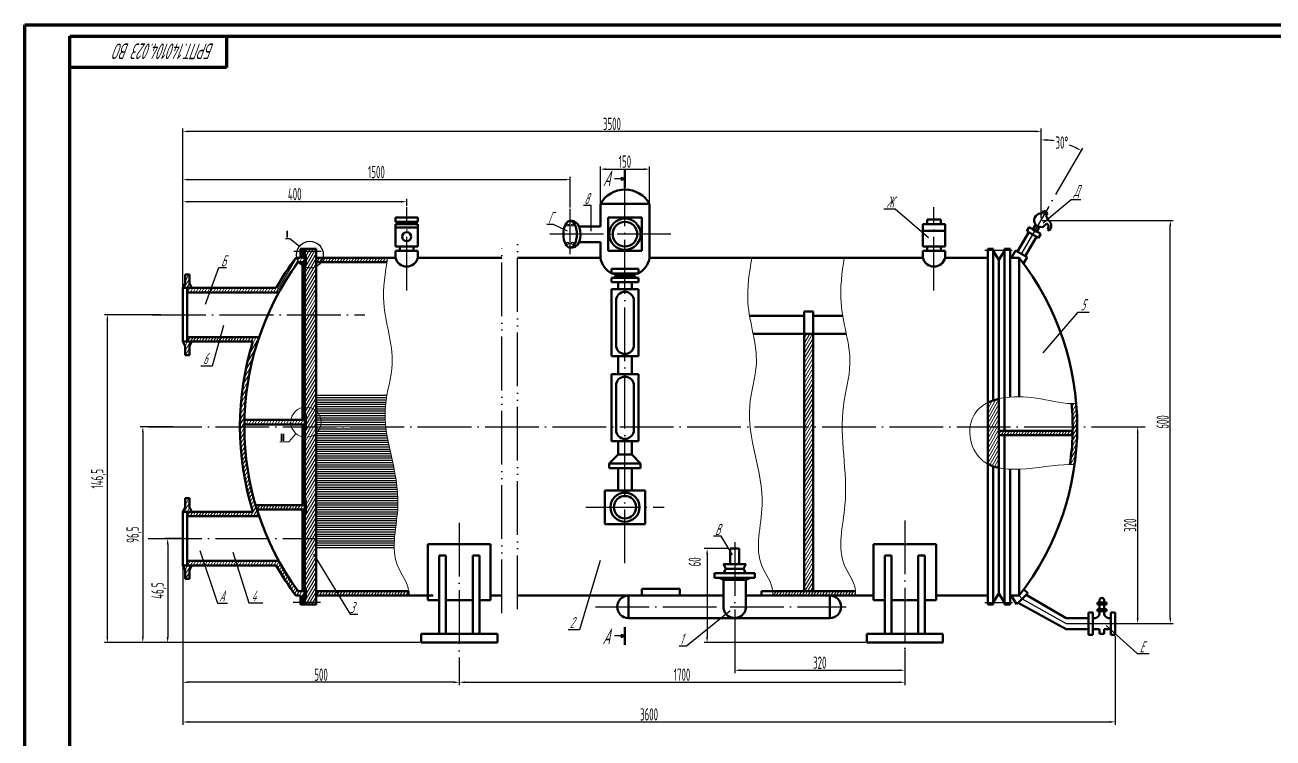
# Paper-space layout 'Испаритель' of a CAD drawing. Header units: millimetres. Extents: x 0 to 1386, y 0 to 594.
# Drawn here: x 0 to 557, y 275 to 594 of the extents above; entities that cross this region are included whole.
import ezdxf

# ---------------------------------------------------------------- set-up
doc = ezdxf.new("R2010")
doc.units = ezdxf.units.MM
doc.header["$PDMODE"] = 3
doc.header["$PDSIZE"] = 5
doc.linetypes.add('ACAD_ISO04W100', pattern=[30, 24, -3, 0, -3])
doc.linetypes.add('ACAD_ISO05W100', pattern=[33, 24, -3, 0, -3, 0, -3])
doc.styles.get("Standard").update_dxf_attribs({"font": 'romans.shx', "width": 0.5, "height": 5.5})
doc.dimstyles.new('DIN', dxfattribs={"dimtxt": 2.5, "dimasz": 2.5, "dimexe": 1.25, "dimexo": 0.625, "dimtad": 1, "dimtih": 1, "dimdec": 4, "dimdsep": 46, "dimlunit": 6, "dimtxsty": 'Standard', "dimcen": 2.5, "dimadec": 0, "dimazin": 0, "dimtfac": 1, "dimtdec": 4, "dimtmove": 0, "dimatfit": 3, "dimfxl": 0, "dimtvp": 1, "dimtolj": 1, "dimtzin": 0, "dimarcsym": 0})

# ---------------------------------------------------------------- blocks, each defined once
blk = doc.blocks.new('*D10')
at = {"color": 0, "lineweight": -2}
for p, q in [((70.5, 476.31), (70.5, 526.14)), ((73, 524.89), (241, 524.89)), ((243.5, 512.39), (243.5, 526.14))]:
    blk.add_line(p, q, dxfattribs=at)
at = {"color": 0, "lineweight": 50}
for points in [[(73, 525.31), (73, 524.48), (70.5, 524.89)], [(241, 525.31), (241, 524.48), (243.5, 524.89)]]:
    blk.add_solid(points, dxfattribs=at)
at = {"layer": 'Defpoints', "color": 0, "lineweight": 50}
for p in [(243.5, 524.89), (243.5, 511.77), (70.5, 475.68)]:
    blk.add_point(p, dxfattribs=at)
at = {"color": 0, "lineweight": 25, "insert": (157, 528.27), "char_height": 5.5, "attachment_point": 5}
blk.add_mtext('\\A1;1500', dxfattribs=at)
blk = doc.blocks.new('*D11')
at = {"color": 0, "lineweight": -2}
for p, q in [((70.5, 476.93), (70.5, 516.26)), ((168, 515.01), (73, 515.01)), ((170.5, 513.24), (170.5, 516.26))]:
    blk.add_line(p, q, dxfattribs=at)
at = {"color": 0, "lineweight": 50}
for points in [[(73, 515.43), (73, 514.6), (70.5, 515.01)], [(168, 515.43), (168, 514.6), (170.5, 515.01)]]:
    blk.add_solid(points, dxfattribs=at)
at = {"layer": 'Defpoints', "color": 0, "lineweight": 50}
for p in [(70.5, 515.01), (170.5, 512.62), (70.5, 476.31)]:
    blk.add_point(p, dxfattribs=at)
at = {"color": 0, "lineweight": 25, "insert": (120.5, 518.39), "char_height": 5.5, "attachment_point": 5}
blk.add_mtext('\\A1;400', dxfattribs=at)
blk = doc.blocks.new('*D12')
at = {"color": 0, "lineweight": -2}
for p, q in [((257, 514.62), (257, 530.81)), ((279, 514.62), (279, 530.81)), ((259.5, 529.56), (276.5, 529.56))]:
    blk.add_line(p, q, dxfattribs=at)
at = {"color": 0, "lineweight": 50}
for points in [[(259.5, 529.97), (259.5, 529.14), (257, 529.56)], [(276.5, 529.97), (276.5, 529.14), (279, 529.56)]]:
    blk.add_solid(points, dxfattribs=at)
at = {"layer": 'Defpoints', "color": 0, "lineweight": 50}
for p in [(279, 529.56), (257, 514), (279, 514)]:
    blk.add_point(p, dxfattribs=at)
at = {"color": 0, "lineweight": 25, "insert": (268, 532.93), "char_height": 5.5, "attachment_point": 5}
blk.add_mtext('\\A1;150', dxfattribs=at)
blk = doc.blocks.new('*D13')
at = {"color": 0, "lineweight": -2}
for p, q in [((70.5, 476.93), (70.5, 547.67)), ((451.38, 546.42), (73, 546.42)), ((453.88, 507.6), (453.88, 547.67))]:
    blk.add_line(p, q, dxfattribs=at)
at = {"color": 0, "lineweight": 50}
for points in [[(73, 546.84), (73, 546.01), (70.5, 546.42)], [(451.38, 546.84), (451.38, 546.01), (453.88, 546.42)]]:
    blk.add_solid(points, dxfattribs=at)
at = {"layer": 'Defpoints', "color": 0, "lineweight": 50}
for p in [(70.5, 546.42), (453.88, 506.97), (70.5, 476.31)]:
    blk.add_point(p, dxfattribs=at)
at = {"color": 0, "lineweight": 25, "insert": (262.19, 549.8), "char_height": 5.5, "attachment_point": 5}
blk.add_mtext('\\A1;3500', dxfattribs=at)
blk = doc.blocks.new('*D14')
at = {"color": 0, "lineweight": -2}
for start, end in [(80.5453, 85.9863), (64.0137, 69.3064)]:
    blk.add_arc((453.88, 506.97), 35.69, start, end, dxfattribs=at)
at = {"color": 0, "lineweight": 50}
for points in [[(456.36, 542.16), (456.39, 543), (453.88, 542.67)], [(469.71, 539.43), (469.32, 538.69), (471.72, 537.89)]]:
    blk.add_solid(points, dxfattribs=at)
at = {"layer": 'Defpoints', "color": 0, "lineweight": 50}
for p in [(453.88, 555.75), (466.09, 540.51), (472.35, 538.97), (453.88, 506.97), (444, 489.87)]:
    blk.add_point(p, dxfattribs=at)
at = {"color": 0, "lineweight": 25, "insert": (463.12, 541.45), "char_height": 5.5, "attachment_point": 5}
blk.add_mtext('\\A1;30°', dxfattribs=at)
blk = doc.blocks.new('*D15')
at = {"color": 0, "lineweight": -2}
for p, q in [((69.87, 364.5), (62.49, 364.5)), ((63.74, 362), (63.74, 320.5)), ((176.38, 318), (62.49, 318))]:
    blk.add_line(p, q, dxfattribs=at)
at = {"color": 0, "lineweight": 50}
for points in [[(63.33, 362), (64.16, 362), (63.74, 364.5)], [(63.33, 320.5), (64.16, 320.5), (63.74, 318)]]:
    blk.add_solid(points, dxfattribs=at)
at = {"layer": 'Defpoints', "color": 0, "lineweight": 50}
for p in [(70.5, 364.5), (63.74, 318), (177, 318)]:
    blk.add_point(p, dxfattribs=at)
at = {"color": 0, "lineweight": 25, "insert": (59.85, 341.25), "char_height": 5.5, "attachment_point": 5, "rotation": 90}
blk.add_mtext('\\A1;46,5', dxfattribs=at)
blk = doc.blocks.new('*D16')
at = {"color": 0, "lineweight": -2}
for p, q in [((66.21, 414.5), (51.39, 414.5)), ((52.64, 412), (52.64, 320.5)), ((175.75, 318), (51.39, 318))]:
    blk.add_line(p, q, dxfattribs=at)
at = {"color": 0, "lineweight": 50}
for points in [[(52.22, 412), (53.05, 412), (52.64, 414.5)], [(52.22, 320.5), (53.05, 320.5), (52.64, 318)]]:
    blk.add_solid(points, dxfattribs=at)
at = {"layer": 'Defpoints', "color": 0, "lineweight": 50}
for p in [(66.83, 414.5), (52.64, 318), (176.38, 318)]:
    blk.add_point(p, dxfattribs=at)
at = {"color": 0, "lineweight": 25, "insert": (48.74, 366.25), "char_height": 5.5, "attachment_point": 5, "rotation": 90}
blk.add_mtext('\\A1;96,5', dxfattribs=at)
blk = doc.blocks.new('*D17')
at = {"color": 0, "lineweight": -2}
for p, q in [((60.64, 464.5), (35.54, 464.5)), ((36.79, 462), (36.79, 320.5)), ((175.12, 318), (35.54, 318))]:
    blk.add_line(p, q, dxfattribs=at)
at = {"color": 0, "lineweight": 50}
for points in [[(36.38, 462), (37.21, 462), (36.79, 464.5)], [(36.38, 320.5), (37.21, 320.5), (36.79, 318)]]:
    blk.add_solid(points, dxfattribs=at)
at = {"layer": 'Defpoints', "color": 0, "lineweight": 50}
for p in [(61.26, 464.5), (36.79, 318), (175.75, 318)]:
    blk.add_point(p, dxfattribs=at)
at = {"color": 0, "lineweight": 25, "insert": (32.89, 391.25), "char_height": 5.5, "attachment_point": 5, "rotation": 90}
blk.add_mtext('\\A1;146,5', dxfattribs=at)
blk = doc.blocks.new('*D18')
at = {"color": 0, "lineweight": -2}
for p, q in [((317, 318.42), (317, 304.41)), ((393, 314.95), (393, 304.41)), ((319.5, 305.66), (390.5, 305.66))]:
    blk.add_line(p, q, dxfattribs=at)
at = {"color": 0, "lineweight": 50}
for points in [[(319.5, 306.08), (319.5, 305.25), (317, 305.66)], [(390.5, 306.08), (390.5, 305.25), (393, 305.66)]]:
    blk.add_solid(points, dxfattribs=at)
at = {"layer": 'Defpoints', "color": 0, "lineweight": 50}
for p in [(317, 319.05), (393, 315.57), (393, 305.66)]:
    blk.add_point(p, dxfattribs=at)
at = {"color": 0, "lineweight": 25, "insert": (355, 309.04), "char_height": 5.5, "attachment_point": 5}
blk.add_mtext('\\A1;320', dxfattribs=at)
blk = doc.blocks.new('*D20')
at = {"color": 0, "lineweight": -2}
for p, q in [((194, 310.41), (194, 299.04)), ((393, 310.41), (393, 299.04)), ((196.5, 300.29), (390.5, 300.29))]:
    blk.add_line(p, q, dxfattribs=at)
at = {"color": 0, "lineweight": 50}
for points in [[(196.5, 300.71), (196.5, 299.88), (194, 300.29)], [(390.5, 300.71), (390.5, 299.88), (393, 300.29)]]:
    blk.add_solid(points, dxfattribs=at)
at = {"layer": 'Defpoints', "color": 0, "lineweight": 50}
for p in [(194, 311.03), (393, 311.03), (393, 300.29)]:
    blk.add_point(p, dxfattribs=at)
at = {"color": 0, "lineweight": 25, "insert": (293.5, 303.67), "char_height": 5.5, "attachment_point": 5}
blk.add_mtext('\\A1;1700', dxfattribs=at)
blk = doc.blocks.new('*D21')
at = {"color": 0, "lineweight": -2}
for p, q in [((70.5, 351.88), (70.5, 299.04)), ((194, 311.41), (194, 299.04)), ((191.5, 300.29), (73, 300.29))]:
    blk.add_line(p, q, dxfattribs=at)
at = {"color": 0, "lineweight": 50}
for points in [[(73, 300.71), (73, 299.88), (70.5, 300.29)], [(191.5, 300.71), (191.5, 299.88), (194, 300.29)]]:
    blk.add_solid(points, dxfattribs=at)
at = {"layer": 'Defpoints', "color": 0, "lineweight": 50}
for p in [(70.5, 352.5), (194, 312.04), (70.5, 300.29)]:
    blk.add_point(p, dxfattribs=at)
at = {"color": 0, "lineweight": 25, "insert": (132.25, 303.67), "char_height": 5.5, "attachment_point": 5}
blk.add_mtext('\\A1;500', dxfattribs=at)
blk = doc.blocks.new('*D22')
at = {"color": 0, "lineweight": -2}
for p, q in [((70.5, 351.88), (70.5, 281.31)), ((487, 320.88), (487, 281.31)), ((73, 282.56), (484.5, 282.56))]:
    blk.add_line(p, q, dxfattribs=at)
at = {"color": 0, "lineweight": 50}
for points in [[(73, 282.98), (73, 282.14), (70.5, 282.56)], [(484.5, 282.98), (484.5, 282.14), (487, 282.56)]]:
    blk.add_solid(points, dxfattribs=at)
at = {"layer": 'Defpoints', "color": 0, "lineweight": 50}
for p in [(70.5, 352.5), (487, 321.5), (487, 282.56)]:
    blk.add_point(p, dxfattribs=at)
at = {"color": 0, "lineweight": 25, "insert": (278.75, 285.94), "char_height": 5.5, "attachment_point": 5}
blk.add_mtext('\\A1;3600', dxfattribs=at)
blk = doc.blocks.new('*D24')
at = {"color": 0, "lineweight": -2}
for p, q in [((497.62, 414.5), (498.24, 414.5)), ((496.99, 329), (496.99, 412)), ((487.62, 326.5), (498.24, 326.5))]:
    blk.add_line(p, q, dxfattribs=at)
at = {"color": 0, "lineweight": 50}
for points in [[(496.58, 412), (497.41, 412), (496.99, 414.5)], [(496.58, 329), (497.41, 329), (496.99, 326.5)]]:
    blk.add_solid(points, dxfattribs=at)
at = {"layer": 'Defpoints', "color": 0, "lineweight": 50}
for p in [(496.99, 414.5), (496.99, 414.5), (487, 326.5)]:
    blk.add_point(p, dxfattribs=at)
at = {"color": 0, "lineweight": 25, "insert": (493.62, 370.5), "char_height": 5.5, "attachment_point": 5, "rotation": 90}
blk.add_mtext('\\A1;320', dxfattribs=at)
blk = doc.blocks.new('*D25')
at = {"color": 0, "lineweight": -2}
for p, q in [((454.4, 506.65), (512.82, 506.65)), ((511.57, 329), (511.57, 504.15)), ((487.62, 326.5), (512.82, 326.5))]:
    blk.add_line(p, q, dxfattribs=at)
at = {"color": 0, "lineweight": 50}
for points in [[(511.15, 504.15), (511.98, 504.15), (511.57, 506.65)], [(511.15, 329), (511.98, 329), (511.57, 326.5)]]:
    blk.add_solid(points, dxfattribs=at)
at = {"layer": 'Defpoints', "color": 0, "lineweight": 50}
for p in [(453.77, 506.65), (511.57, 506.65), (487, 326.5)]:
    blk.add_point(p, dxfattribs=at)
at = {"color": 0, "lineweight": 25, "insert": (508.19, 416.57), "char_height": 5.5, "attachment_point": 5, "rotation": 90}
blk.add_mtext('\\A1;600', dxfattribs=at)
blk = doc.blocks.new('*D26')
at = {"color": 0, "lineweight": -2}
for p, q in [((314.38, 360), (303.42, 360)), ((304.67, 357.5), (304.67, 320.5)), ((375.38, 318), (303.42, 318))]:
    blk.add_line(p, q, dxfattribs=at)
at = {"color": 0, "lineweight": 50}
for points in [[(304.26, 357.5), (305.09, 357.5), (304.67, 360)], [(304.26, 320.5), (305.09, 320.5), (304.67, 318)]]:
    blk.add_solid(points, dxfattribs=at)
at = {"layer": 'Defpoints', "color": 0, "lineweight": 50}
for p in [(315, 360), (304.67, 318), (376, 318)]:
    blk.add_point(p, dxfattribs=at)
at = {"color": 0, "lineweight": 25, "insert": (299.17, 354.09), "char_height": 5.5, "attachment_point": 5, "rotation": 90}
blk.add_mtext('\\A1;60', dxfattribs=at)

psp = doc.layouts.new('Испаритель')

# ---------------------------------------------------------------- hatches: boundary and pattern name
at = {"lineweight": 20}
h = psp.add_hatch(dxfattribs=at)
h.set_pattern_fill('ANSI31', color=256, scale=0.35, angle=15, style=0)
h.paths.add_polyline_path([(72.5, 476.5), (72.5, 474.5), (113.40511, 474.5, -0.032157298), (122, 488), (124, 488), (125, 488), (125, 490), (124, 490), (124, 494), (123, 494), (123, 490), (121, 490, 0.031841107), (112.23481, 476.5)])
h = psp.add_hatch(dxfattribs=at)
h.set_pattern_fill('ANSI31', color=256, scale=0.35, angle=15, style=0)
h.paths.add_polyline_path([(125, 492.91771), (124, 492.91771), (124, 490), (125, 490), (125, 491)])
h.paths.add_polyline_path([(125, 494), (124, 494), (124, 492.91771), (125, 492.91771)])
h = psp.add_hatch(dxfattribs=at)
h.set_pattern_fill('ANSI31', color=256, scale=0.35, angle=75, style=0)
h.paths.add_polyline_path([(125, 492.91771), (124, 492.91771), (124, 490), (125, 490), (125, 491)])
h.paths.add_polyline_path([(125, 494), (124, 494), (124, 492.91771), (125, 492.91771)])
h = psp.add_hatch(dxfattribs=at)
h.set_pattern_fill('ANSI31', color=256, scale=0.35, angle=15, style=0)
h.paths.add_polyline_path([(125, 494), (125, 335), (130, 335), (130, 494)])
h = psp.add_hatch(dxfattribs=at)
h.set_pattern_fill('ANSI31', color=256, scale=0.35, angle=15, style=0)
edge = h.paths.add_edge_path()
edge.add_line((130, 490), (130, 488))
edge.add_line((130, 488), (161.67155, 488))
edge.add_spline(control_points=[(161.67155, 488), (161.78001, 488.66665), (161.89001, 489.33333), (162, 490)], knot_values=[0, 0, 0, 0, 2.005144653, 2.005144653, 2.005144653, 2.005144653], degree=3, periodic=0)
edge.add_line((162, 490), (130, 490))
h = psp.add_hatch(dxfattribs=at)
h.set_pattern_fill('ANSI31', color=256, scale=0.35, angle=15, style=0)
h.paths.add_polyline_path([(73.5, 478.5), (73.5, 482.5), (71.5, 482.5), (71.5, 478.5), (70.5, 476.5), (74.5, 476.5)])
h = psp.add_hatch(dxfattribs=at)
h.set_pattern_fill('ANSI31', color=256, scale=0.35, angle=15, style=0)
h.paths.add_polyline_path([(73.5, 450.5), (74.5, 452.5), (70.5, 452.5), (71.5, 450.5), (71.5, 446.5), (73.5, 446.5)])
h = psp.add_hatch(dxfattribs=at)
h.set_pattern_fill('ANSI31', color=256, scale=0.35, angle=15, style=0)
h.paths.add_polyline_path([(101.84218, 452.5, 0.0764219), (96, 414.5), (98, 414.5, -0.081922177), (104.59806, 454.5), (72.5, 454.5), (72.5, 452.5), (74.5, 452.5)])
h.paths.add_polyline_path([(98, 414.5), (96, 414.5, 0.0764219), (101.84218, 376.5), (72.5, 376.5), (72.5, 374.5), (104.59806, 374.5, -0.081922177)])
h = psp.add_hatch(dxfattribs=at)
h.set_pattern_fill('ANSI31', color=256, scale=0.35, angle=15, style=0)
h.paths.add_polyline_path([(348, 341), (352, 341), (352, 414.5), (348, 414.5)])
h.paths.add_polyline_path([(348, 414.5), (352, 414.5), (352, 456), (348, 456)])
h = psp.add_hatch(dxfattribs=at)
h.set_pattern_fill('ANSI31', color=256, scale=0.35, angle=15, style=0)
edge = h.paths.add_edge_path()
edge.add_spline(control_points=[(435, 426.96065), (433.21624, 426.55068), (431.52912, 425.98446), (430, 425.23358)], knot_values=[71.127764536, 71.127764536, 71.127764536, 71.127764536, 76.275084657, 76.275084657, 76.275084657, 76.275084657], degree=3, periodic=0)
edge.add_line((430, 425.23358), (430, 397.83101))
edge.add_line((430, 397.83101), (432.5, 396.74414))
edge.add_line((432.5, 396.74414), (435, 396.06616))
edge.add_line((435, 396.06616), (435, 426.96065))
h = psp.add_hatch(dxfattribs=at)
h.set_pattern_fill('ANSI31', color=256, scale=0.35, angle=15, style=0)
edge = h.paths.add_edge_path()
edge.add_spline(control_points=[(469.51196, 424.79856), (468.81345, 424.7906), (468.11493, 424.78265), (467.42396, 424.79856)], knot_values=[107.342282298, 107.342282298, 107.342282298, 107.342282298, 109.430289892, 109.430289892, 109.430289892, 109.430289892], degree=3, periodic=0)
edge.add_arc((360.14372, 414.0413), 107.81822, 0.2437613, 5.7260569, ccw=False)
edge.add_line((467.96096, 414.5), (470, 414.5))
edge.add_arc((360.57982, 414.47556), 109.42018, 0.0127989, 5.413495)
edge = h.paths.add_edge_path()
edge.add_arc((347.37981, 414.5), 122.62019, 359.7878106, 360)
edge.add_line((470, 414.5), (467.96096, 414.5))
edge.add_arc((360.14372, 414.0413), 107.81822, -8.7918782, 0.2437613, ccw=False)
edge.add_spline(control_points=[(466.69508, 397.56174), (467.36576, 397.57123), (468.02531, 397.56648), (468.68486, 397.56174)], knot_values=[0, 0, 0, 0, 1.989778553, 1.989778553, 1.989778553, 1.989778553], degree=3, periodic=0)
edge.add_arc((360.57982, 414.47556), 109.42018, 351.107749, 359.7750118)
h = psp.add_hatch(dxfattribs=at)
h.set_pattern_fill('ANSI31', color=256, scale=0.35, angle=15, style=0)
h.paths.add_polyline_path([(98.03614, 417.5, 0.004015135), (98.00401, 415.5), (125, 415.5), (125, 417.5)])
h = psp.add_hatch(dxfattribs=at)
h.set_pattern_fill('ANSI31', color=256, scale=0.35, angle=15, style=0)
h.paths.add_polyline_path([(467.90936, 412.6745), (435, 412.6745), (435, 410.67451), (467.90936, 410.67451)])
h = psp.add_hatch(dxfattribs=at)
h.set_pattern_fill('ANSI31', color=256, scale=0.35, angle=15, style=0)
h.paths.add_polyline_path([(71.5, 382.5), (73.5, 382.5), (73.5, 378.5), (74.5, 376.5), (70.5, 376.5), (71.5, 378.5)])
h = psp.add_hatch(dxfattribs=at)
h.set_pattern_fill('ANSI31', color=256, scale=0.35, angle=15, style=0)
h.paths.add_polyline_path([(103.01895, 379.5, 0.004193643), (103.62285, 377.5), (125, 377.5), (125, 379.5)])
h = psp.add_hatch(dxfattribs=at)
h.set_pattern_fill('ANSI31', color=256, scale=0.35, angle=15, style=0)
h.paths.add_polyline_path([(74.5, 352.5), (70.5, 352.5), (71.5, 350.5), (71.5, 346.5), (73.5, 346.5), (73.5, 350.5)])
h = psp.add_hatch(dxfattribs=at)
h.set_pattern_fill('ANSI31', color=256, scale=0.35, angle=15, style=0)
h.paths.add_polyline_path([(112.23481, 352.5, 0.031841107), (121, 339), (123, 339), (123, 335), (124, 335), (124, 339), (125, 339), (125, 341), (124, 341), (122, 341, -0.032157298), (113.40511, 354.5), (72.5, 354.5), (72.5, 352.5), (74.5, 352.5)])
h = psp.add_hatch(dxfattribs=at)
h.set_pattern_fill('ANSI31', color=256, scale=0.35, angle=15, style=0)
h.paths.add_polyline_path([(171.33032, 339), (171.33032, 341), (130, 341), (130, 339)])
h = psp.add_hatch(dxfattribs=at)
h.set_pattern_fill('ANSI31', color=256, scale=0.35, angle=15, style=0)
edge = h.paths.add_edge_path()
edge.add_line((370.81251, 341), (334, 341))
edge.add_spline(control_points=[(334, 341), (334.04811, 340.34308), (334.02405, 339.67154), (334, 339)], knot_values=[150.893653283, 150.893653283, 150.893653283, 150.893653283, 152.893653283, 152.893653283, 152.893653283, 152.893653283], degree=3, periodic=0)
edge.add_line((334, 339), (370.81251, 339))
edge.add_line((370.81251, 339), (370.81251, 341))
h = psp.add_hatch(dxfattribs=at)
h.set_pattern_fill('ANSI31', color=256, scale=0.35, angle=75, style=0)
h.paths.add_polyline_path([(125, 339), (124, 339), (124, 335), (125, 335)])
h = psp.add_hatch(dxfattribs=at)
h.set_pattern_fill('ANSI31', color=256, scale=0.35, angle=15, style=0)
h.paths.add_polyline_path([(125, 339), (124, 339), (124, 335), (125, 335)])

# ---------------------------------------------------------------- linework, layer by layer
at = {"lineweight": 100}
for p, q in [((20, 589), (836, 589)), ((20, 5), (20, 589)), ((90, 589), (90, 575)), ((90, 575), (20, 575))]:
    psp.add_line(p, q, dxfattribs=at)
at = {"linetype": 'ACAD_ISO04W100', "lineweight": 30}
for p, q in [((472.34931, 538.96766), (444, 489.86522)), ((268, 353.51787), (268, 529.55617)), ((170.5, 475.39216), (170.5, 512.61838)), ((243.5, 491.59548), (243.5, 511.76675)), ((406, 475.39216), (406, 512.61838)), ((288.46822, 500.5), (228.72154, 500.5)), ((56.83671, 464.5), (151.83671, 464.5)), ((55, 414.5), (501.47157, 414.5)), ((250.47642, 378.5), (285.52358, 378.5)), ((194, 371.50868), (194, 311.03388)), ((393, 372.62946), (393, 312.15467)), ((55, 364.5), (150, 364.5)), ((317, 362.93137), (317, 315.57009)), ((254.78273, 334), (366.80666, 334))]:
    psp.add_line(p, q, dxfattribs=at)
at = {"lineweight": 30}
for p, q in [((268, 525.24012), (263.24937, 525.24012)), ((252.85748, 513.36467), (249.48554, 513.36467)), ((252.85748, 501.89245), (252.85748, 513.36467)), ((454.70708, 505.52246), (467.32027, 515.96016)), ((467.32027, 515.96016), (471.57409, 515.96016)), ((388.68415, 511.61543), (383.61443, 511.61543)), ((403.52207, 498.85462), (388.68415, 511.61543)), ((236.07181, 504.85235), (233.1164, 504.85235)), ((242.29371, 501.78745), (236.07181, 504.85235)), ((118.35243, 498.41965), (116.39393, 498.41965)), ((122.55428, 495.07202), (118.35243, 498.41965)), ((120.07833, 492.91771), (132.34107, 492.91771)), ((428.73044, 493.32219), (440.99319, 493.32219)), ((80.57688, 469.17657), (86.56974, 485.67653)), ((86.56974, 485.67653), (90.02272, 485.67653)), ((454.81418, 447.4215), (470.48257, 465.7256)), ((470.48257, 465.7256), (475.25737, 465.7256)), ((88.65868, 459.64198), (83.60044, 441.56441)), ((83.60044, 441.56441), (78.5422, 441.56441)), ((130, 428.5237), (161.68553, 428.5237)), ((130, 427.5237), (161.51047, 427.5237)), ((130, 426.5237), (161.35072, 426.5237)), ((130, 425.5237), (161.20945, 425.5237)), ((130, 424.5237), (161.08984, 424.5237)), ((130, 423.5237), (160.99506, 423.5237)), ((130, 422.5237), (160.92664, 422.5237)), ((130, 421.5237), (160.8837, 421.5237)), ((130, 420.5237), (160.86508, 420.5237)), ((130, 419.5237), (160.86965, 419.5237)), ((130, 418.5237), (160.89627, 418.5237)), ((130, 417.5237), (160.94378, 417.5237)), ((130, 416.5237), (161.011, 416.5237)), ((130, 415.5237), (161.09677, 415.5237)), ((130, 414.5237), (161.20254, 414.5)), ((130, 413.5237), (161.3192, 413.5237)), ((130, 412.5237), (161.45349, 412.5237)), ((130, 411.5237), (161.60157, 411.5237)), ((130, 410.5237), (161.76223, 410.5237)), ((130, 409.5237), (161.93429, 409.5237)), ((130, 408.5237), (162.11653, 408.5237)), ((130, 407.5237), (162.30775, 407.5237)), ((130, 406.5237), (162.50676, 406.5237)), ((130, 405.5237), (162.71235, 405.5237)), ((130, 404.5237), (162.92332, 404.5237)), ((130, 403.5237), (163.13848, 403.5237)), ((130, 402.5237), (163.35664, 402.5237)), ((130, 401.5237), (163.57661, 401.5237)), ((130, 400.5237), (163.79721, 400.5237)), ((130, 399.5237), (164.01727, 399.5237)), ((130, 398.5237), (164.23562, 398.5237)), ((130, 397.5237), (164.45111, 397.5237)), ((130, 396.5237), (164.66259, 396.5237)), ((130, 395.5237), (164.92038, 395.5237)), ((130, 394.5237), (165.06896, 394.5237)), ((130, 394.5237), (164.92471, 394.5237)), ((130, 393.5237), (165.26161, 393.5237)), ((130, 392.5237), (165.44575, 392.5237)), ((130, 391.5237), (165.6203, 391.5237)), ((130, 390.5237), (165.78418, 390.5237)), ((130, 389.5237), (165.93632, 389.5237)), ((130, 388.5237), (166.07567, 388.5237)), ((130, 387.5237), (166.20119, 387.5237)), ((130, 386.5237), (166.31187, 386.5237)), ((130, 385.5237), (166.40669, 385.5237)), ((130, 384.5237), (166.48467, 384.5237)), ((130, 383.5237), (166.54484, 383.5237)), ((130, 382.5237), (166.58625, 382.5237)), ((130, 381.5237), (166.60795, 381.5237)), ((130, 380.5237), (166.60903, 380.5237)), ((130, 379.5237), (166.58859, 379.5237)), ((130, 378.5237), (166.54622, 378.5237)), ((130, 377.5237), (166.48394, 377.5237)), ((130, 376.5237), (166.40445, 376.5237)), ((130, 375.5237), (166.31041, 375.5237)), ((130, 374.5237), (166.20442, 374.5237)), ((130, 373.5237), (166.08907, 373.5237)), ((130, 372.5237), (165.96691, 372.5237)), ((130, 371.5237), (165.8405, 371.5237)), ((130, 370.5237), (165.7124, 370.5237)), ((130, 369.5237), (165.58516, 369.5237)), ((130, 368.5237), (165.46138, 368.5237)), ((130, 367.5237), (165.3437, 367.5237)), ((130, 366.5237), (165.23477, 366.5237)), ((130, 365.5237), (165.13735, 365.5237)), ((130, 364.5237), (165.05425, 364.5237)), ((130, 363.5237), (164.98836, 363.5237)), ((130, 362.5237), (164.94269, 362.5237)), ((310.98823, 365.56178), (307.60389, 365.56178)), ((316.00769, 357.23839), (310.98823, 365.56178)), ((78.17541, 359.21487), (85.9297, 335.68237)), ((92.78919, 358.4951), (100.03453, 335.84603)), ((128.93619, 357.56795), (145.22594, 330.76288)), ((130, 361.5237), (164.92038, 361.5237)), ((130, 360.5237), (164.92471, 360.5237)), ((256.88087, 354.76796), (247.68237, 323.78184)), ((85.9297, 335.68237), (90.50467, 335.68237)), ((100.03453, 335.84603), (106.20078, 335.84603)), ((119.75281, 336.13878), (132.01555, 336.13878)), ((428.77109, 335.94901), (441.03383, 335.94901)), ((145.22594, 330.76288), (148.71218, 330.76288)), ((314.94783, 332.26601), (295.52735, 316.45331)), ((247.68237, 323.78184), (242.6555, 323.78184)), ((482.8514, 325.67642), (496.781, 313.13714)), ((268, 321.0126), (263.24937, 321.0126)), ((295.52735, 316.45331), (292.13713, 316.45331)), ((496.781, 313.13714), (502.13144, 313.13714))]:
    psp.add_line(p, q, dxfattribs=at)
at = {"lineweight": 50}
for p, q in [((268, 525.24012), (266.10134, 525.75839)), ((268, 525.24012), (266.10134, 524.72185)), ((268, 529.21509), (268, 521.21509)), ((257, 504), (257, 514)), ((257, 514), (279, 514)), ((279, 490), (279, 514)), ((165.5, 508), (175.5, 508)), ((165.5, 508), (165.5, 506)), ((175.5, 508), (175.5, 506)), ((260.5, 508), (260.5, 493)), ((260.5, 508), (275.5, 508)), ((275.5, 508), (275.5, 493)), ((454.28424, 509.67798), (455.02249, 510.95668)), ((455.02249, 510.95666), (456.75452, 509.95663)), ((456.01628, 508.67797), (456.75452, 509.95663)), ((165.5, 506), (175.5, 506)), ((165.5, 495), (165.5, 505)), ((165.5, 505), (175.5, 505)), ((165.5, 503.5), (175.5, 503.5)), ((167.5, 505), (167.5, 506)), ((173.5, 505), (173.5, 506)), ((175.5, 495), (175.5, 505)), ((257, 504), (247.40657, 504)), ((401, 495), (401, 505)), ((401, 505), (411, 505)), ((401, 502), (411, 502)), ((403, 505), (403, 507)), ((403, 507), (409, 507)), ((409, 505), (409, 507)), ((411, 495), (411, 505)), ((448.47785, 503.62108), (447.47786, 501.88906)), ((447.47786, 501.88906), (452.67402, 498.88906)), ((448.47785, 503.62108), (453.674, 500.62108)), ((450.2099, 502.62108), (451.44803, 504.76558)), ((450.2099, 502.62108), (451.94195, 501.62108)), ((451.94195, 501.62108), (453.18007, 503.76557)), ((456.81011, 502.66857), (457.67613, 502.16857)), ((457.67613, 502.16857), (458.17613, 503.03459)), ((257, 497), (247.53878, 497)), ((257, 490), (257, 497)), ((443.34387, 492.72877), (448.34389, 501.38906)), ((446.80797, 490.72877), (451.80799, 499.38906)), ((453.674, 500.62108), (452.67402, 498.88906)), ((124, 494), (123, 494)), ((123, 494), (123, 490)), ((124, 490), (124, 494)), ((125, 494), (125, 335)), ((125, 494), (130, 494)), ((130, 494), (130, 335)), ((165.5, 495), (175.5, 495)), ((165.5, 490), (165.5, 493)), ((165.5, 493), (175.5, 493)), ((167.5, 493), (167.5, 495)), ((173.5, 493), (173.5, 495)), ((175.5, 490), (175.5, 493)), ((275.5, 493), (260.5, 493)), ((401, 495), (411, 495)), ((401, 490), (401, 493)), ((401, 493), (411, 493)), ((403, 493), (403, 495)), ((409, 493), (409, 495)), ((411, 490), (411, 493)), ((430, 494), (430, 335)), ((430, 494), (432.5, 494)), ((432.5, 494), (432.5, 426.25747)), ((432.5, 493), (435, 489)), ((437.5, 493), (435, 489)), ((437.5, 494), (440, 494)), ((437.5, 494), (437.5, 412.6745)), ((440, 494), (440, 427.70807)), ((442.47785, 493.22877), (440.61371, 490)), ((442.47785, 493.22877), (447.674, 490.22877)), ((123, 490), (121, 490)), ((124, 488), (122, 488)), ((124, 490), (125, 490)), ((124, 488), (125, 488)), ((124, 417.5), (124, 488)), ((130, 490), (165.5, 490)), ((130, 488), (161.67155, 488)), ((175.5, 490), (213, 490)), ((220, 490), (257, 490)), ((262, 485), (274, 485)), ((262, 483), (262, 485)), ((274, 485), (274, 483)), ((279, 490), (401, 490)), ((411, 490), (430, 490)), ((435, 489), (435, 340)), ((440, 490), (444, 490)), ((444, 490), (444, 427.84528)), ((447.674, 490.22877), (446.01259, 487.35112)), ((71.5, 478.5), (71.5, 482.5)), ((71.5, 482.5), (73.5, 482.5)), ((73.5, 478.5), (73.5, 482.5)), ((262, 483), (274, 483)), ((262, 481), (274, 481)), ((262, 481), (262, 479)), ((264, 482), (263, 483)), ((263, 481), (264, 482)), ((264, 482), (272, 482)), ((273, 483), (272, 482)), ((272, 482), (273, 481)), ((274, 481), (274, 479)), ((70.5, 476.5), (71.5, 478.5)), ((70.5, 476.5), (112.23481, 476.5)), ((70.5, 476.5), (70.5, 452.5)), ((70.5, 476.5), (74.5, 476.5)), ((72.5, 476.5), (72.5, 452.5)), ((72.5, 474.5), (113.40511, 474.5)), ((74.5, 476.5), (73.5, 478.5)), ((262, 479), (274, 479)), ((262, 476), (262, 446)), ((262, 476), (274, 476)), ((265, 476), (265, 479)), ((271, 476), (271, 479)), ((274, 476), (274, 446)), ((264, 470.75961), (264, 450.97754)), ((272, 470.75961), (272, 450.97754)), ((348, 464), (323.64936, 464)), ((348, 341), (348, 466)), ((348, 466), (352, 466)), ((352, 341), (352, 466)), ((352, 464), (365.26576, 464)), ((70.5, 452.5), (101.84218, 452.5)), ((74.5, 452.5), (70.5, 452.5)), ((70.5, 452.5), (71.5, 450.5)), ((72.5, 454.5), (104.59806, 454.5)), ((74.5, 452.5), (73.5, 450.5)), ((366.86772, 456), (325.21906, 456)), ((71.5, 450.5), (71.5, 446.5)), ((73.5, 446.5), (71.5, 446.5)), ((73.5, 450.5), (73.5, 446.5)), ((262, 446), (274, 446)), ((265, 438), (265, 446)), ((271, 438), (271, 446)), ((262, 438), (274, 438)), ((262, 438), (262, 408)), ((274, 438), (274, 408)), ((264, 432.83821), (264, 413.05614)), ((272, 432.83821), (272, 413.05614)), ((430, 425.23358), (432.5, 426.25747)), ((432.5, 426.25747), (435, 426.96065)), ((98.00401, 417.5), (125, 417.5)), ((98.00401, 415.5), (125, 415.5)), ((124, 379.5), (124, 415.5)), ((435, 412.6745), (467.90936, 412.6745)), ((262, 408), (274, 408)), ((265, 402), (265, 408)), ((271, 402), (271, 408)), ((435, 410.67451), (467.90936, 410.67451)), ((437.5, 335), (437.5, 410.67451)), ((261, 398), (265, 402)), ((265, 402), (271, 402)), ((271, 402), (275, 398)), ((261, 398), (261, 396)), ((261, 398), (275, 398)), ((261, 396), (275, 396)), ((265, 396), (265, 386)), ((271, 396), (271, 386)), ((275, 398), (275, 396)), ((430, 397.83101), (432.5, 396.74414)), ((432.5, 335), (432.5, 396.74414)), ((432.5, 396.74414), (435, 396.06616)), ((440, 335), (440, 395.4921)), ((444, 339), (444, 395.50858)), ((259, 371), (259, 386)), ((259, 386), (277, 386)), ((277, 371), (277, 386)), ((71.5, 378.5), (71.5, 382.5)), ((71.5, 382.5), (73.5, 382.5)), ((73.5, 378.5), (73.5, 382.5)), ((103.01895, 379.5), (125, 379.5)), ((70.5, 376.5), (71.5, 378.5)), ((70.5, 376.5), (101.84218, 376.5)), ((70.5, 376.5), (70.5, 352.5)), ((70.5, 376.5), (74.5, 376.5)), ((72.5, 376.5), (72.5, 352.5)), ((72.5, 374.5), (104.59806, 374.5)), ((74.5, 376.5), (73.5, 378.5)), ((103.62285, 377.5), (125, 377.5)), ((124, 377.5), (124, 341)), ((259, 371), (277, 371)), ((180, 337), (180, 362)), ((180, 362), (208, 362)), ((185, 322), (185, 357)), ((185, 357), (188, 357)), ((188, 322), (188, 357)), ((200, 322), (200, 357)), ((200, 357), (203, 357)), ((203, 322), (203, 357)), ((208, 337), (208, 362)), ((315, 360), (319, 360)), ((315, 360), (315, 353)), ((319, 360), (319, 353)), ((379, 337), (379, 362)), ((379, 362), (407, 362)), ((384, 322), (384, 357)), ((384, 357), (387, 357)), ((387, 322), (387, 357)), ((399, 322), (399, 357)), ((399, 357), (402, 357)), ((402, 322), (402, 357)), ((407, 337), (407, 362)), ((70.5, 352.5), (112.23481, 352.5)), ((74.5, 352.5), (70.5, 352.5)), ((70.5, 352.5), (71.5, 350.5)), ((72.5, 354.5), (113.40511, 354.5)), ((74.5, 352.5), (73.5, 350.5)), ((312, 353), (322, 353)), ((312, 353), (313, 351)), ((322, 353), (321, 351)), ((71.5, 350.5), (71.5, 346.5)), ((73.5, 346.5), (71.5, 346.5)), ((73.5, 350.5), (73.5, 346.5)), ((308, 349), (326, 349)), ((308, 349), (308, 347)), ((308, 347), (326, 347)), ((310, 347), (308, 347)), ((312, 346), (310, 347)), ((313, 351), (312, 349)), ((312, 339), (312, 346)), ((312, 346), (322, 346)), ((313, 351), (321, 351)), ((321, 351), (322, 349)), ((322, 346), (324, 347)), ((322, 339), (322, 346)), ((326, 349), (326, 347)), ((124, 341), (122, 341)), ((124, 341), (125, 341)), ((130, 341), (171.33032, 341)), ((171.33032, 341), (171.33032, 339)), ((275.5, 339), (275.5, 342)), ((275.5, 342), (292.5, 342)), ((292.5, 339), (292.5, 342)), ((329, 339), (329, 341)), ((329, 341), (370.81251, 341)), ((446.05255, 341.8972), (447.87807, 340.07168)), ((447.17096, 339.36457), (447.87807, 340.07168)), ((123, 339), (121, 339)), ((123, 335), (123, 339)), ((124, 335), (123, 335)), ((124, 339), (124, 335)), ((124, 339), (125, 339)), ((125, 335), (130, 335)), ((130, 339), (180, 339)), ((180, 339), (182.3335, 339)), ((180, 337), (185, 337)), ((188, 337), (200, 337)), ((203, 337), (208, 337)), ((208, 339), (213, 339)), ((220, 339), (312, 339)), ((269.5, 339), (269.5, 329)), ((312, 339), (312, 334)), ((322, 339), (379, 339)), ((322, 339), (322, 334)), ((359.5, 339), (359.5, 329)), ((379, 337), (384, 337)), ((387, 337), (399, 337)), ((402, 337), (407, 337)), ((407, 339), (430, 339)), ((430, 335), (432.5, 335)), ((432.5, 336), (435, 340)), ((437.5, 336), (435, 340)), ((440, 335), (437.5, 335)), ((440, 339), (444, 339)), ((442.92832, 335.12193), (440.54978, 339)), ((443.63543, 335.82904), (442.92832, 335.12193)), ((443.63543, 335.82904), (445.40319, 337.59681)), ((443.63543, 335.82904), (465, 324)), ((445.40319, 337.59681), (447.17096, 339.36457)), ((447.17096, 339.36457), (465, 329)), ((479, 336), (483, 336)), ((479, 336), (479, 335)), ((479, 335), (483, 335)), ((480, 336), (480, 337)), ((480, 333), (480, 335)), ((482, 336), (482, 337)), ((482, 333), (482, 335)), ((483, 336), (483, 335)), ((269.5, 329), (359.5, 329)), ((465, 329), (475, 329)), ((475, 331.5), (475, 321.5002)), ((475, 331.5), (477, 331.5)), ((477, 331.5), (477, 321.5002)), ((477, 329), (478, 329)), ((479, 333), (483, 333)), ((479, 333), (479, 332)), ((479, 332), (483, 332)), ((480, 331), (480, 332)), ((482, 331), (482, 332)), ((483, 333), (483, 332)), ((485, 329), (484, 329)), ((485, 331.5), (485, 321.5002)), ((485, 331.5), (487, 331.5)), ((487, 331.5), (487, 321.5002)), ((268, 324.98758), (268, 316.98758)), ((465, 324), (475, 324)), ((477, 324), (480, 324)), ((480, 324), (480, 322)), ((482, 322), (482, 324)), ((482, 324), (485, 324)), ((177, 322), (211, 322)), ((177, 322), (177, 318)), ((177, 318), (211, 318)), ((211, 322), (211, 318)), ((268, 321.0126), (266.10134, 321.53087)), ((268, 321.0126), (266.10134, 320.49433)), ((376, 322), (410, 322)), ((376, 322), (376, 318)), ((376, 318), (410, 318)), ((410, 322), (410, 318)), ((475, 321.5002), (477, 321.5002)), ((480, 322), (482, 322)), ((485, 321.5002), (487, 321.5002))]:
    psp.add_line(p, q, dxfattribs=at)
at = {"lineweight": 35}
for p, q in [((117.1843, 502.03846), (117.1843, 499.03846)), ((114.52832, 411.22985), (114.52832, 408.22985)), ((115.5283, 411.22985), (115.5283, 408.22985))]:
    psp.add_line(p, q, dxfattribs=at)
at = {"linetype": 'ACAD_ISO05W100', "lineweight": 30}
for p, q in [((220, 333.00732), (220, 499.05344)), ((213, 331.12471), (213, 494.53518))]:
    psp.add_line(p, q, dxfattribs=at)
at = {"lineweight": 20}
for p, q in [((117.9172, 407.67184), (113.84365, 407.67184)), ((121.04302, 411.31907), (117.9172, 407.67184))]:
    psp.add_line(p, q, dxfattribs=at)
at = {"lineweight": 100}
psp.add_lwpolyline([(0, 594), (841, 594), (841, 0), (0, 0)], close=True, dxfattribs=at)
at = {"lineweight": 50}
for points in [[(124, 494), (125, 494), (125, 490), (124, 490)], [(125, 491), (125.5, 491), (125.5, 487), (125, 487)], [(125, 419.5), (125.5, 419.5), (125.5, 413.5), (125, 413.5)], [(125, 381.5), (125.5, 381.5), (125.5, 375.5), (125, 375.5)], [(125, 342), (125.5, 342), (125.5, 338), (125, 338)], [(124, 339), (125, 339), (125, 335), (124, 335)]]:
    psp.add_lwpolyline(points, close=True, dxfattribs=at)
at = {"linetype": 'ACAD_ISO04W100', "lineweight": 30}
psp.add_lwpolyline([(444, 339), (445.40319, 337.59681), (465, 326.5), (497.42135, 326.5)], dxfattribs=at)
at = {"lineweight": 50}
for centre, radius in [((268, 500.5), 7), ((268, 500.5), 5.5), ((170.5, 499.34524), 2), ((268, 378.5), 6.5), ((268, 378.5), 5)]:
    psp.add_circle(centre, radius, dxfattribs=at)
at = {"lineweight": 25}
for centre in [(242.38915, 504.55113), (244.62298, 504.55113), (242.32091, 496.47173), (244.62298, 496.47173)]:
    psp.add_circle(centre, 0.5, dxfattribs=at)
at = {"lineweight": 30}
psp.add_circle((127.24703, 491.33329), 6, dxfattribs=at)
at = {"lineweight": 20}
psp.add_circle((125.5, 416.5195), 6.76002, dxfattribs=at)
at = {"lineweight": 50}
for centre, radius, start, end in [((268, 507.94231), 12.55769, 28.8415408, 151.1584592), ((453.7732, 506.64779), 3.07298, 80.4272158, 197.5897751), ((453.9341, 506.6276), 2.92224, 7.3929225, 44.5588131), ((453.877, 506.97263), 3.28191, 202.4538053, 277.5461947), ((452.36012, 508.41478), 5.08363, 292.5300778, 322.0449795), ((222.54688, 414.5), 124.54688, 143.8331092, 216.1668908), ((222.505, 414.5), 126.505, 143.3579183, 150.6528977), ((170.5, 491.125), 5.125, 192.6803835, 347.3196165), ((266.97069, 491.83621), 10.13836, 190.434709, 240.6406558), ((269.02931, 491.83621), 10.13836, 299.3593442, 349.565291), ((406, 491.125), 5.125, 192.6803835, 347.3196165), ((347.37981, 414.5), 122.62019, 321.9955695, 38.0044305), ((268, 470.75961), 4, 0, 180), ((222.505, 414.5), 126.505, 162.5193685, 197.4806315), ((268, 450.97754), 4, 180, 0), ((268, 432.83821), 4, 0, 180), ((360.14372, 414.0413), 107.81822, 351.2081218, 5.7260569), ((268, 413.05614), 4, 180, 0), ((222.505, 414.5), 126.505, 209.3471023, 216.6420817), ((269.5, 334), 5, 90, 270), ((359.5, 334), 5, 270, 90), ((481, 337), 1, 0.0000291, 179.9999709), ((317, 334), 5, 180, 0.00001), ((477.6854, 331.3146), 2.33589, 277.7402551, 352.2597449), ((484.07834, 331.07834), 2.07981, 182.1586156, 267.8413844)]:
    psp.add_arc(centre, radius, start, end, dxfattribs=at)
psp.add_ellipse((243.5, 500.5), major_axis=(0, -6), ratio=0.5, dxfattribs=at)
at = {"lineweight": 50, "start_tangent": (1, 0), "end_tangent": (-1, 0)}
psp.add_spline([(243.5, 506.5), (245.63526, 506.05269), (245.6826, 494.85619), (243.5, 494.5)], degree=3, dxfattribs=at)
at = {"lineweight": 50}
for points in [[(456.81011, 502.66857), (457.12671, 504.45435), (456.36852, 505.28813)], [(458.17613, 503.03459), (458.32602, 505.11759), (456.83204, 507.00362)]]:
    psp.add_spline(points, degree=3, dxfattribs=at)
at = {"lineweight": 20}
for points in [[(162, 490), (160.24177, 469.87488), (163.99955, 442.64593), (161.02464, 423.86734), (166.58613, 379.44763), (166.58613, 352.01867), (171.33032, 341), (171.33032, 339)], [(324.66968, 490), (322.91145, 469.87488), (326.66923, 442.64593), (323.69432, 423.86734), (329.2558, 379.44763), (329.2558, 352.01867), (334, 341), (334, 339)], [(365.93412, 490), (364.49169, 469.87488), (368.45835, 442.64593), (365.57351, 423.86734), (366.2558, 379.44763), (366.2558, 352.01867), (371, 341), (371, 339)], [(468.68486, 397.56174), (466.69508, 397.56174), (426.15131, 400.88655), (422.03012, 411.3983), (424.20885, 420.22941), (451.68507, 427.24591), (467.42396, 424.79856), (469.51196, 424.79856)]]:
    psp.add_spline(points, degree=3, dxfattribs=at)

# ---------------------------------------------------------------- texts
at = {"oblique": 20, "width": 0.5}
psp.add_text('БРПТ.140104.023 ВО', height=7, rotation=180, dxfattribs=at).set_placement((84.58667, 585.74238))
at = {"lineweight": -3, "oblique": 20, "width": 0.5}
for s, height, p in [('А', 7, (258.09584, 522.00093)), ('Д', 5, (468.47243, 517.5167)), ('Ж', 5, (384.80843, 512.37441)), ('Г', 5, (233.68455, 505.42546)), ('Б', 5, (87.5205, 486.13326)), ('В', 5, (308.21231, 366.05586)), ('А', 5, (86.73728, 336.3259)), ('А', 7, (257.93432, 317.30524)), ('Е', 5, (497.85327, 313.62658))]:
    psp.add_text(s, height=height, dxfattribs=at).set_placement(p)
at = {"oblique": 20, "width": 0.5}
for s, p in [('8', (249.7605, 513.88526)), ('5', (471.50059, 466.48299)), ('6', (79.55524, 442.39982)), ('4', (101.17454, 336.43927)), ('3', (145.05928, 331.15722)), ('2', (243.29461, 324.52363)), ('1', (292.42417, 317.06454))]:
    psp.add_text(s, height=5, dxfattribs=at).set_placement(p)

# ---------------------------------------------------------------- dimensions: what is measured, and where the dimension line sits
at = {"lineweight": 25}
for base, p1, p2, text, picture, middle in [((70.5, 546.42483), (453.877, 506.97269), (70.5, 476.30558), '3500', '*D13', (262.1885, 546.42483)), ((279, 529.55617), (257, 514), (279, 514), '150', '*D12', (268, 529.55617)), ((70.5, 515.0122), (170.5, 512.61838), (70.5, 476.30558), '400', '*D11', (120.5, 515.0122)), ((487, 282.56116), (70.5, 352.5), (487, 321.5002), '3600', '*D22', (278.75, 282.56116)), ((393, 305.66296), (317, 319.04527), (393, 315.57009), '320', '*D18', (355, 305.66296)), ((393, 300.29337), (194, 311.03388), (393, 311.03388), '1700', '*D20', (293.5, 300.29337))]:
    dim = psp.add_linear_dim(base=base, p1=p1, p2=p2, text=text, dimstyle='DIN', dxfattribs=at)
    dim.commit()
    dim.dimension.update_dxf_attribs({"geometry": picture, "text_midpoint": middle, "dimtype": 160})
dim = psp.add_angular_dim_2l(base=(466.08528, 540.51465), line1=((472.34931, 538.96766), (444, 489.86522)), line2=((453.877, 506.97263), (453.877, 555.74884)), dimstyle='DIN', dxfattribs=at)
dim.commit()
dim.dimension.update_dxf_attribs({"geometry": '*D14', "text_midpoint": (463.11545, 541.45104)})
dim = psp.add_linear_dim(base=(243.5, 524.89325), p1=(70.5, 475.68058), p2=(243.5, 511.76675), text='1500', dimstyle='DIN', override={"dimjust": 0, "dimtih": 0}, dxfattribs=at)
dim.commit()
dim.dimension.update_dxf_attribs({"geometry": '*D10', "text_midpoint": (157, 524.89325), "dimtype": 160})
dim = psp.add_linear_dim(base=(511.5656, 506.64779), p1=(487, 326.5), p2=(453.7732, 506.64779), angle=90, text='600', dimstyle='DIN', override={"dimtad": 1, "dimtih": 0}, dxfattribs=at)
dim.commit()
dim.dimension.update_dxf_attribs({"geometry": '*D25', "text_midpoint": (508.1906, 416.5739)})
for base, p1, p2, picture, middle in [((36.79214, 318), (61.26105, 464.5), (175.75, 318), '*D17', (36.79214, 391.25)), ((52.63591, 318), (66.83262, 414.5), (176.375, 318), '*D16', (52.63591, 366.25)), ((63.7444, 318), (70.5, 364.5), (177, 318), '*D15', (63.7444, 341.25))]:
    dim = psp.add_linear_dim(base=base, p1=p1, p2=p2, angle=90, dimstyle='DIN', override={"dimtad": 3, "dimtih": 0, "dimtoh": 0}, dxfattribs=at)
    dim.commit()
    dim.dimension.update_dxf_attribs({"geometry": picture, "text_midpoint": middle, "dimtype": 160})
for base, p1, p2, text, override, picture, middle in [((496.99349, 414.5), (487, 326.5), (496.99349, 414.5), '320', {"dimtih": 0}, '*D24', (496.99349, 370.5)), ((304.67419, 318), (315, 360), (376, 318), '60', {"dimtad": 0, "dimjust": 1, "dimtih": 0}, '*D26', (304.67419, 354.08929))]:
    dim = psp.add_linear_dim(base=base, p1=p1, p2=p2, angle=90, text=text, dimstyle='DIN', override=override, dxfattribs=at)
    dim.commit()
    dim.dimension.update_dxf_attribs({"geometry": picture, "text_midpoint": middle, "dimtype": 160})
dim = psp.add_linear_dim(base=(70.5, 300.29337), p1=(194, 312.0354), p2=(70.5, 352.5), text='500', dimstyle='DIN', dxfattribs=at)
dim.commit()
dim.dimension.update_dxf_attribs({"geometry": '*D21', "text_midpoint": (132.25, 303.66837)})

doc.saveas('drawing.dxf')
